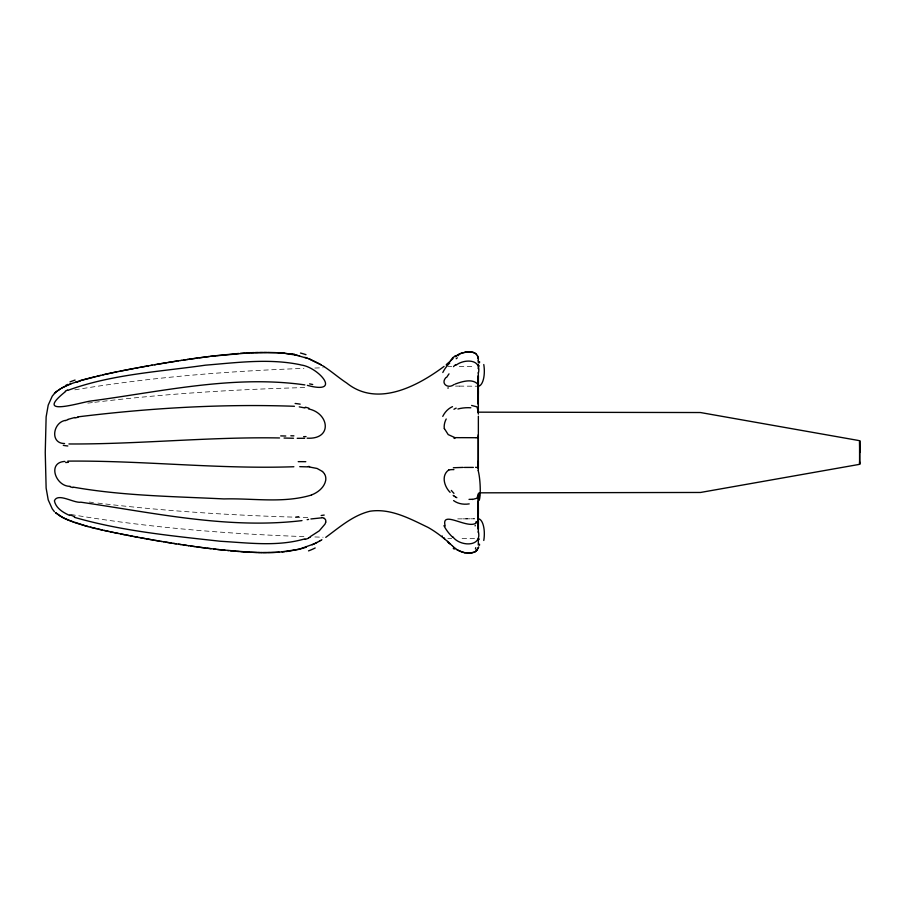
<?xml version="1.0" encoding="UTF-8"?>
<svg xmlns="http://www.w3.org/2000/svg" width="905" height="905" viewBox="0 0 905 905"><rect width="100%" height="100%" fill="white"/><g stroke="black" fill="none" stroke-linecap="round" stroke-linejoin="round"><path stroke-width="0.68" stroke-dasharray="4.53 3.39" d="M74.832 389.829C150.558 377.249 227.234 371.141 303.922 368.403M87.853 403.121L93.441 402.442M94.833 402.273C165.502 393.652 236.646 389.263 307.802 387.487M314.861 368.041L323.074 367.769M474.548 538.441L459.31 538.532M463.145 518.859L474.582 518.803L455.509 518.893M447.873 538.577L451.685 538.566M447.873 366.423L451.685 366.435M459.31 366.468L474.548 366.559M455.509 386.107L459.333 386.096M459.333 386.118L478.349 386.22M307.757 517.513C236.612 515.726 165.491 511.348 94.833 502.728M303.922 536.597C225.865 533.803 147.798 527.547 70.748 514.47M314.861 536.959L323.074 537.231M89.256 502.049L93.441 502.558"/><path stroke-width="1.36" d="M478.36 539.38L478.36 538.43M478.349 470.249L478.36 433.405M478.36 432.748L478.36 416.221M478.36 385.666L478.36 375.439M478.36 366.129L478.36 364.5M859.739 464.31L859.739 440.69M478.326 390.372L478.36 376.028M478.349 468.134L478.36 460.996M483.779 364.534A16.969 6.98 86.7 0 1 478.315 386.22L478.36 385.779M478.36 539.98L478.36 540.093A16.912 3.575 -76.9 0 1 479.345 539.029M478.36 529.289L478.36 519.64M478.36 540.342L478.36 541.156M478.259 404.592L478.36 381.028M478.27 390.745L478.36 372.385M478.259 403.415L478.36 391.186M478.36 541.609L478.259 545.07M478.349 434.592L477.863 437.613M478.349 531.54C482.354 547.672 459.548 546.428 452.885 536.835M859.614 461.878L859.58 464.333L859.569 440.656L859.75 452.5M478.213 494.628L476.878 498.259L472.286 499.503M478.293 519.187L478.27 501.246M477.874 548.057L477.274 549.776M325.664 522.276L325.619 522.445A10.781 5.43 -37.1 0 1 324.94 524.187L319.216 530.873L310.257 536.654M477.704 548.713L477.308 549.697M477.851 520.827C472.116 533.147 440.215 507.852 445.203 526.043M445.984 377.487C440.147 383.81 448.36 389.184 454.027 384.535M61.732 388.041L55.544 392.295L52.275 396.107L48.214 405.112L46.132 416.9L45.25 452.5L46.132 488.1L48.214 499.888L52.275 508.893L54.391 511.676M54.424 393.29L57.32 390.881M450.52 360.869L451.787 359.681M450.158 361.208L448.145 363.052M452.285 359.217L453.122 358.448M447.715 363.425L446.493 364.477M454.944 356.864L460.079 353.674L466.335 352.068M444.061 366.412C417.397 386.311 377.227 407.555 346.739 383.053C338.855 377.883 331.75 371.593 323.866 366.48M448.71 469.989C440.882 475.566 444.389 486.664 450.113 492.354M456.075 365.156C464.016 358.912 482.048 358.561 478.349 373.256M325.743 537.366C339.545 527.253 353.018 515.284 370.077 511.212C390.677 508.112 410.101 518.791 428.065 527.411C434.015 530.76 439.525 534.731 444.751 539.12M456.199 355.891L458.202 354.59M58.305 390.179L60.612 388.686M321.886 539.719L321.241 540.104M320.777 540.376L318.786 541.507M61.721 388.041L70.692 383.878L82.31 380.01M312.168 544.833L318.764 541.518M65.545 391.537C33.892 416.752 76.631 403.551 89.855 401.141C160.796 391.808 233.128 374.67 304.861 384.908M62.287 387.725L63.508 387.08M317.033 542.457L315.019 543.486M475.193 551.801L477.082 550.116L474.616 552.073L469.967 553.023L464.684 552.695L459.582 551.111M458.688 354.33L462.274 352.882M64.04 386.808L66.257 385.745M314.759 543.622L298.593 549.414L279.226 552.174M67.796 390.383C111.734 374.229 159.472 371.763 205.469 365.168C236.691 362.656 268.728 358.278 299.77 364.636A67.524 67.275 -89.5 0 1 301.161 365.009C318.289 367.113 342.905 394.976 307.372 385.372M65.251 420.418C52.954 422.533 49.741 443.563 64.583 443.529M455.023 384.116C461.686 381.672 472.58 378.075 477.942 384.399M68.542 384.738L71.076 383.731M311.512 495.024C283.288 503.587 252.948 498.112 223.988 498.927C173.658 496.438 122.831 495.895 73.113 487.105M474.559 552.095L472.648 552.661M477.659 437.692L476.132 437.726M306.309 547.163L305.392 547.48M67.864 419.411L74.889 417.477M304.962 538.826C277.586 546.892 248.411 542.853 220.424 541.269C171.452 535.805 121.802 531.099 74.334 517.309M75.952 381.989L77.072 381.616M305.076 547.582L303.956 547.932M79.629 380.813L104.132 374.557M303.345 548.125L302.621 548.34M83.068 379.795L95.364 376.582M302.225 548.453L289.645 551.088M462.546 352.803L463.394 352.577M453.348 467.749L463.213 467.399M96.892 376.22L98.407 375.858M98.916 375.745L100.444 375.394M102.989 374.817L106.145 374.116M104.89 374.387L112.797 372.69M106.801 373.969L109.652 373.346M110.602 373.154L117.876 371.627M113.476 372.543L116.36 371.944M117.797 371.65L119.313 371.333M119.245 371.355L120.761 371.05M120.682 371.061L133.578 368.539M472.376 552.717L471.234 552.91M122.005 370.801L134.755 368.324M464.276 352.384L465.181 352.226M77.807 416.877C149.506 408.065 222.2 403.709 294.442 406.288M308.616 519.391L307.157 519.674M134.596 368.346L139.562 367.419M135.942 368.097L138.295 367.656M310.913 518.961L321.863 517.818M139.483 367.441L141.225 367.113M140.66 367.215L145.151 366.401M142.006 366.978L158.488 364.07M145.931 366.265L146.712 366.118M147.504 365.982L148.68 365.778M859.049 464.435L700.515 492.467L479.186 492.829M151.022 365.36L152.198 365.156M154.551 364.749L155.728 364.545M156.757 364.364L166.927 362.656M301.998 520.601C228.083 529.459 153.85 512.807 80.918 502.207C73.882 503.372 57.671 492.365 54.402 500.827C55.895 508.293 63.237 512.603 69.685 515.477M159.665 363.867L162.572 363.38M163.251 363.267L178.342 360.846M168.002 362.486L176.599 361.118M178.172 360.869L180.095 360.575M180.05 360.586L181.928 360.292M181.848 360.303L197.743 358.007M183.602 360.043L184.496 359.907M185.378 359.771L186.26 359.647M187.154 359.511L188.036 359.387M188.93 359.251L189.812 359.127M64.911 461.426C46.811 462.274 55.771 486.732 70.149 486.313M190.695 358.991L210.922 356.287M465.396 352.192L469.978 351.977M289.385 551.134L285.856 551.575M199.394 357.78L209.27 356.491M210.503 356.332L250.074 352.758M211.747 356.185L215.843 355.699M216.657 355.597L238.762 353.459M470.973 552.932L464.955 552.74M284.849 551.688L282.066 551.948M67.762 461.12C143.148 460.407 218.444 469.344 293.876 466.742M240.187 353.357L244.463 353.063M467.071 352L468.032 351.955M279.193 552.174L275.244 552.401M278.604 552.208L271.251 552.548M245.945 352.973L275.754 352.622M307.146 438.178C332.916 439.649 329.194 413.121 308.605 408.936M475.566 467.308L478.078 467.614M251.126 352.701L254.271 352.577M274.679 552.423L260.651 552.593M473.372 467.41L464.356 467.433M255.323 352.543L258.479 352.452M461.346 437.658L475.928 437.715M460.713 437.681L455.679 437.624M304.612 438.28L297.202 438.314M270.674 552.559L267.518 552.616M259.531 352.43L262.688 352.384M266.658 552.627L263.208 552.627M263.559 352.373L266.749 352.384M299.759 466.663L308.119 466.878M262.337 552.616L250.742 552.276M267.586 352.384L278.751 352.803M468.937 351.943C474.559 351.016 479.311 355.405 478.304 361.061M279.521 437.952C209.259 436.708 139.144 444.321 68.927 443.97M293.503 438.246L284.046 438.043M259.984 552.582L257.552 552.525M256.896 552.514L243.784 551.892M249.893 552.242L217.472 549.493M479.186 412.171L700.459 412.533L858.562 440.486M276.432 352.656L279.849 352.871M243.253 551.858L240.572 551.677M471.607 405.44L477.059 406.888L478.304 412.137M279.125 352.826L280.855 352.95M239.497 551.598L237.359 551.428M470.181 351.988L471.822 352.181M280.222 352.905L285.607 353.391M281.116 352.973L281.908 353.041M236.284 551.337L232.958 551.066M282.168 353.063L282.926 353.12M309.306 466.98L317.067 468.462L322.508 471.494M230.255 550.817L231.748 550.953M283.141 353.142L284.046 353.233M227.698 550.579L228.558 550.659M284.272 353.255L297.892 355.427M224.293 550.229L225.141 550.319M223.433 550.138L198.761 547.14M286.161 353.459L291.704 354.228M216.284 549.358L213.738 549.052M211.035 548.724L206.974 548.226M205.548 548.034L197.392 546.948M196.012 546.756L197.788 547.005M196.238 546.79L190.593 545.986M194.632 546.563L188.342 545.658M188.715 545.715L178.534 544.188M299.25 406.877L305.053 407.963M186.826 545.444L183.059 544.878M454.661 437.511L448.201 434.592L444.389 428.585M181.181 544.595L173.636 543.419M176.26 543.837L163.782 541.823M171.667 543.102L165.751 542.152M161.497 541.439L163.963 541.846M159.846 541.167L161.814 541.495M160.049 541.19L155.377 540.398M158.59 540.952L154.122 540.183M152.775 539.946L154.223 540.195M152.866 539.968L146.35 538.814M151.61 539.742L147.843 539.075M146.78 538.894L141.847 538M145.23 538.611L140.354 537.728M138.85 537.446L140.614 537.774M139.065 537.491L120.851 533.973M137.526 537.197L133.759 536.495M464.65 552.684L462.862 552.288M132.503 536.258L129.992 535.771M294.464 354.703L308.334 358.584L321.682 365.156M128.736 535.534L126.146 535.025M124.811 534.765L112.729 532.298M118.204 533.43L116.044 532.988M114.381 532.649L115.218 532.819M113.521 532.468L108.951 531.495M111.892 532.129L110.24 531.767M109.098 531.529L98.136 529.074M107.593 531.201L108.272 531.348M106.914 531.054L104.188 530.454M472.636 352.328L476.007 353.708M102.389 530.047L94.618 528.237M96.337 528.644L90.376 527.185M298.922 355.665L299.6 355.835M93.849 528.045L87.129 526.325M88.215 526.62L86.382 526.133M86.88 526.269L68.452 520.217M86.145 526.065L85.081 525.771M84.516 525.613L74.651 522.57M462.342 552.14L456.867 549.584M304.827 357.339L307.395 358.233M73.554 522.185L63.146 517.728L55.431 512.603L59.504 515.624M308.978 358.833L309.974 359.228M310.302 359.364L319.114 363.674M67.954 520.002L65.454 518.882M456.844 497.693L455.701 497.105M459.389 551.009L458.597 550.613M65.16 518.746L63.689 518.011M63.441 517.886L60.714 516.37M319.465 363.878L320.381 364.398M457.998 550.285L457.195 549.799M320.675 364.568L321.264 364.907M324.318 518.531L324.476 518.633A10.441 5.215 -37.5 0 1 325.732 522.208M322.418 365.597L323.933 366.525M60.522 516.257L59.707 515.748M456.855 549.573L455.396 548.498M454.186 496.144L453.167 495.363M455.554 548.622L453.473 546.869M444.728 539.097L446.855 540.828M447.308 541.213L448.066 541.88A22.591 2.421 47.2 0 1 449.14 542.83M453.247 546.665L452.24 545.749M449.174 542.887L451.878 545.398M477.399 355.484L477.976 357.464M478.157 385.111L478.304 385.926M478.01 357.656L478.157 358.765M478.338 394.195L478.338 386.164M478.123 367.803L478.191 368.629M478.293 360.609L478.349 362.882M478.293 411.865L478.349 414.094M478.259 498.621L478.36 513.814L478.36 493.372M478.293 504.424L478.36 523.972M478.27 515.669L478.36 532.615M478.326 514.628L478.36 528.973M478.36 385.983L478.36 411.628M478.191 437.534L478.191 467.466M72.954 487.569A69.911 63.565 -25.9 0 1 69.979 486.754M311.467 494.933A36.573 34.888 52.3 0 0 314.227 493.745C319.488 491.132 324.431 486.573 325.642 480.612A9.582 7.749 -63.5 0 0 325.608 476.72L325.427 476.019A11.132 9.005 -63.3 0 0 324.59 474.096M322.474 471.528A14.785 12.025 -62.2 0 1 324.341 473.779M308.356 466.471A45.635 26.437 -13.3 0 1 309.567 466.573M298.22 461.663A78.848 20.261 -4.3 0 1 305.8 461.697M65.68 462.546A41.54 24.028 15.2 0 1 68.452 462.319M453.959 493.361A24.989 16.086 68.6 0 1 451.357 490.431M454.208 496.121A22.387 19.537 -65.2 0 0 454.729 496.494L455.147 496.777A20.532 17.885 -46.6 0 0 455.668 497.162M469.22 503.881A20.102 15.951 -17.5 0 1 453.597 500.589M472.184 499.243A18.677 8.303 0.1 0 1 469.016 499.368M479.446 495.001A16.29 5.521 79 0 1 479.209 496.607M478.078 470.249A16.991 2.715 86.5 0 1 480.193 486.607A16.991 2.715 86.5 0 1 479.175 500.307M477.998 467.727A13.903 2.987 -56.2 0 1 478.044 467.874M448.756 470.068A24.537 16.369 49.5 0 1 453.914 469.638M67.83 445.973A43.123 27.501 -19 0 1 63.282 445.351M280.72 435.905A153.454 20.17 0.5 0 1 285.765 436.018M293.887 435.859A84.776 10.611 2.5 0 1 290.833 435.791M306.037 436.583A52.592 23.575 8.4 0 1 303.639 436.651M305.313 407.182A50.59 46.585 -25.6 0 1 308.91 408.223M295.132 403.483A79.233 60.759 -6.2 0 1 300.166 404.15M75.036 417.906A104.347 89.946 16.1 0 1 77.943 417.307M65.352 420.633A42.388 39.458 35.8 0 1 67.966 419.671M444.276 428.642A12.421 8.756 -68.7 0 1 446.21 418.992M455 438.439A20.973 11.437 -28.3 0 1 453.982 438.235M457.896 409.015A19.616 9.186 -0.2 0 1 470.86 407.782M453.948 409.286A21.528 18.473 36.4 0 1 456.199 408.132M442.76 416.391A22.501 18.575 89.6 0 1 452.523 406.65M309.612 383.878A51.981 7.693 7.8 0 1 312.711 384.512M65.33 391.141A43.01 39.831 -34.8 0 1 67.615 389.976M448.36 387.951A22.32 2.296 -27.7 0 1 447.794 388.053M478.541 384.863A11.946 2.885 41.8 0 1 478.541 385.111M478.406 385.315A14.401 1.98 56.3 0 1 478.428 385.485M455.701 364.613A20.498 19.333 -62.1 0 0 454.287 365.812A22.693 19.129 -52.5 0 0 453.507 366.661M442.805 372.498A24.424 16.652 -49.5 0 1 449.774 362.95M446.731 377.272A19.571 6.064 -50.1 0 1 449.016 373.856M454.514 356.355A20.125 13.383 -23.6 0 1 455.453 355.586M453.066 357.498A22.84 10.69 -30 0 1 453.733 356.898M451.787 358.765A24.458 7.319 -34.6 0 1 452.545 358.063M450.464 360.462A25.227 2.602 -40.1 0 1 450.984 359.964M446.776 364.466A19.446 1.787 -46.3 0 1 446.188 364.953M70.024 381.887A81.801 57.886 -12.3 0 1 75.07 380.066M65.941 385.225A46.053 26.539 -14.9 0 1 67.841 384.387M449.027 362.747A23.654 2.557 -47.3 0 1 447.737 363.912M458.269 355.665A25.227 0.713 -42.3 0 1 458.665 355.303M456.211 358.731A23.632 6.493 -35.3 0 1 457.33 357.803M479.56 361.593A16.211 4.627 73.4 0 1 479.48 362.871M479.141 365.699A16.946 1.968 81.8 0 1 478.892 366.355M77.219 381.978A122.051 90.783 -11.6 0 1 79.776 381.175M291.783 353.742A94.821 87.31 5.2 0 1 294.566 354.228M300.471 353.041A62.864 51.687 7.9 0 1 305.992 354.67M74.561 516.597A72.468 69.074 37.7 0 1 69.968 514.775M308.469 538.181A50.725 49.571 -39.3 0 1 305.155 539.437M310.438 537.05A44.107 41.268 -31.7 0 1 308.673 537.841M322.067 517.57A15.589 7.76 -36.3 0 1 324.454 518.418M321.173 515.522A43.248 3.088 -12.5 0 1 324.194 515.069M298.718 516.665A56.438 5.928 -8.6 0 1 295.811 517.151M452.658 537.219A20.215 8.518 46.5 0 1 443.936 525.658M478.293 518.78A16.969 6.98 -86.7 0 1 483.779 540.466M475.272 525.386A15.476 0.916 -68.8 0 1 475.102 525.896M476.245 521.574A11.199 2.308 -46.6 0 1 475.894 522.117M315.189 547.977A44.255 29.039 -11.6 0 1 308.515 550.874M320.144 540.624A21.392 2.025 -26.2 0 1 319.725 540.873M447.851 542.05A19.944 1.629 45.7 0 1 448.744 542.853M442.274 536.088A25.035 1.029 44.6 0 1 442.217 535.941M478.688 546.835A11.991 7.647 -54.4 0 1 478.587 547.582M479.503 544.131A15.136 6.414 -66.7 0 1 479.514 545.296M475.702 547.672A14.31 4.084 -73.4 0 1 475.453 549.041M477.716 548.079A8.982 6.482 -47.7 0 1 477.557 548.645M454.253 549.154A21.437 12.885 25.8 0 1 453.247 548.283M448.529 542.581A22.885 2.172 46.7 0 1 450.373 544.278M443.71 537.909A17.071 1.459 45.9 0 1 444.513 538.17M478.213 410.01L478.191 412.646L478.213 409.965"/></g></svg>
